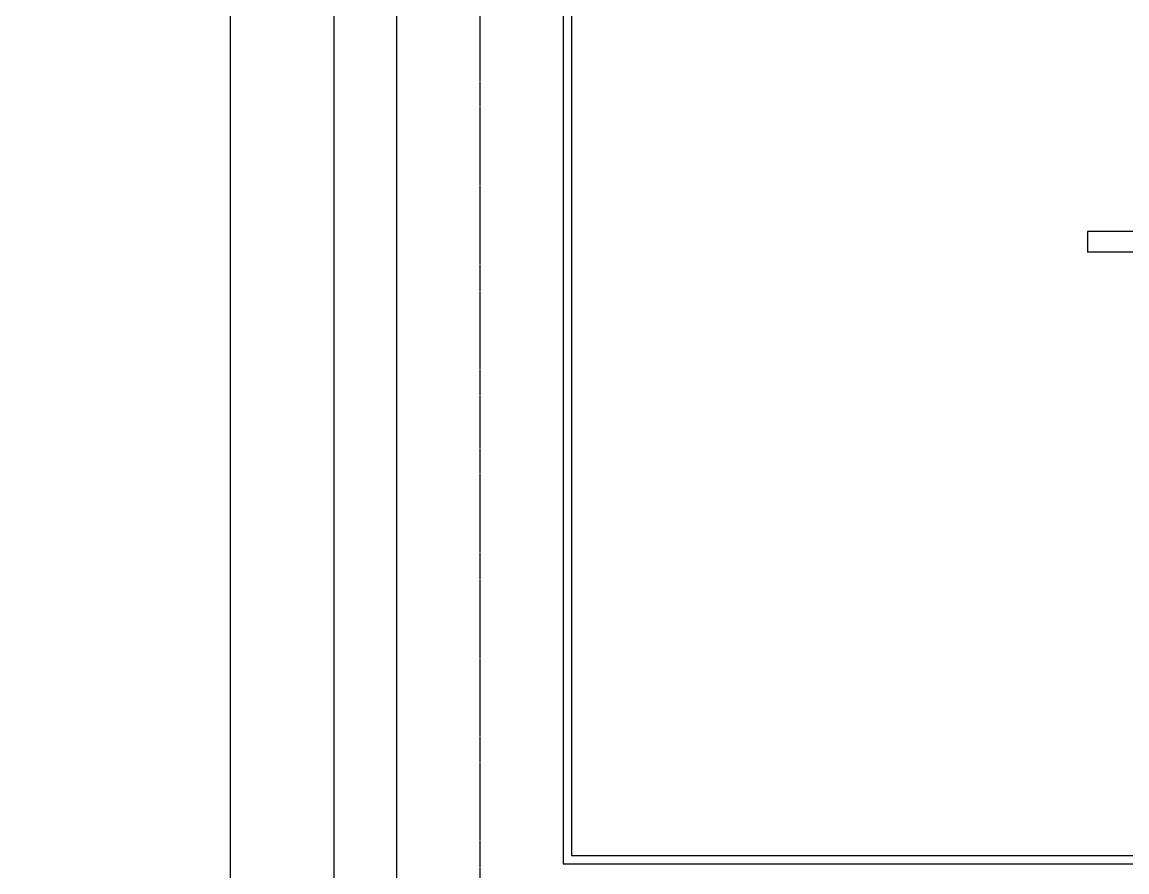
# Model space of a CAD drawing. Extents: x 152195838 to 160350639, y 364657247 to 370318102.
# Drawn here: x 157658447 to 157661102, y 364994813 to 364996855 of the extents above; entities that cross this region are included whole.
import ezdxf

# ---------------------------------------------------------------- set-up
doc = ezdxf.new("R2010")
doc.units = 0
doc.header["$MEASUREMENT"] = 0
doc.linetypes.add('CEN', pattern=[63, 60, -1, 1, -1])
for name, color, linetype in [('4A.TEC CEN 보조1', 14, 'CEN'), ('4A.TEC ELE 4', 9, 'CONTINUOUS'), ('4A.TEC 마감선 2', 5, 'CONTINUOUS'), ('4A.TEC 벽체 1', 2, 'CONTINUOUS'), ('4A.TEC 벽체 3', 4, 'CONTINUOUS')]:
    doc.layers.add(name, color=color, linetype=linetype)
doc.layers.add('DEFPOINT', color=135, linetype='CONTINUOUS', plot=False)

# ---------------------------------------------------------------- blocks, each defined once
blk = doc.blocks.new('A$C111325cc')
at = {"layer": 'DEFPOINT'}
blk.add_line((215276.3, 244000), (215276.3, 0), dxfattribs=at)

msp = doc.modelspace()

# ---------------------------------------------------------------- linework, layer by layer
at = {"layer": '4A.TEC CEN 보조1'}
msp.add_line((157659547.0046, 364997971.8958), (157659547.0046, 364994431.8958), dxfattribs=at)
at = {"layer": '4A.TEC ELE 4', "color": 8, "ltscale": 0.3}
for p, q in [((157662617.9602, 364996351.8958), (157661007.0046, 364996351.8958)), ((157661007.0046, 364996351.8958), (157661007.0046, 364996301.8958)), ((157662604.5627, 364996301.8958), (157661007.0046, 364996301.8958))]:
    msp.add_line(p, q, dxfattribs=at)
at = {"layer": '4A.TEC 마감선 2'}
for p, q in [((157659767.0046, 364997551.8958), (157659767.0046, 364994851.8958)), ((157659767.0046, 364994851.8958), (157664967.0046, 364994851.8958))]:
    msp.add_line(p, q, dxfattribs=at)
at = {"layer": '4A.TEC 벽체 1'}
for p, q in [((157659347.0046, 364997971.8958), (157659347.0046, 364994431.8958)), ((157659747.0046, 364997571.8958), (157659747.0046, 364994831.8958)), ((157659747.0046, 364994831.8958), (157664987.0046, 364994831.8958))]:
    msp.add_line(p, q, dxfattribs=at)
at = {"layer": '4A.TEC 벽체 3', "flags": 128}
msp.add_lwpolyline([(157669097.0046, 364994281.8958), (157659447.0046, 364994281.8958), (157659447.0046, 364993531.8958), (157658447.0046, 364993531.8958), (157658447.0046, 364994531.8958), (157659197.0046, 364994531.8958), (157659197.0046, 364997696.8958)], dxfattribs=at)

# ---------------------------------------------------------------- block references
at = {"layer": 'DEFPOINT'}
msp.add_blockref('A$C111325cc', (157443670.7413, 364896968.7328), dxfattribs=at)

doc.saveas('drawing.dxf')
